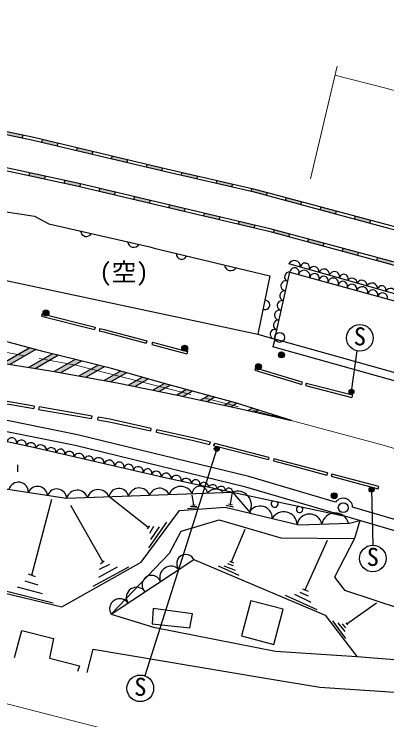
# Model space of a CAD drawing. Units: millimetres at full size, sheet at 1:1000; details may follow other scales. Extents: x 40000 to 680000, y 20000 to 380000.
# Drawn here: x 487830 to 525604, y 262359 to 333921 of the extents above; entities that cross this region are included whole.
import ezdxf
from ezdxf.enums import TextEntityAlignment as Align

# ---------------------------------------------------------------- set-up
doc = ezdxf.new("R2010")
doc.units = ezdxf.units.MM
doc.header["$LTSCALE"] = 1000
doc.linetypes.add('CHAIN', pattern=[18.5, 12, -1.5, 3.5, -1.5])
for name, color, linetype, lineweight in [('M-BGD', 7, 'Continuous', 25), ('M-BGD-EXST', 7, 'Continuous', 25), ('M-BMK', 2, 'CHAIN', 13), ('M-STR-HTXT', 7, 'Continuous', 13), ('M-STR-STRC', 7, 'Continuous', 25)]:
    doc.layers.add(name, color=color, linetype=linetype, lineweight=lineweight)
doc.layers.add('M-BMK-HTXT', color=7, linetype='Continuous')
doc.styles.add('ＭＳ ゴシック', font='')
doc.styles.get('ＭＳ ゴシック').set_extended_font_data('MS Gothic')

msp = doc.modelspace()

# ---------------------------------------------------------------- hatches: boundary and pattern name
at = {"layer": 'M-BGD'}
for points in [[(487169, 321989), (487061, 321705), (488646, 321371), (488754, 321655)], [(492298, 320844), (490727, 321215), (490619, 320932), (492190, 320561)], [(494262, 320379), (494154, 320097), (495725, 319725), (495833, 320008)], [(499367, 319173), (497796, 319544), (497688, 319261), (499259, 318890)], [(501331, 318708), (501223, 318426), (502794, 318054), (502902, 318337)], [(491023, 317504), (489441, 317845), (489333, 317561), (490915, 317220)], [(504869, 317882), (504761, 317599), (506335, 317237), (506443, 317520)], [(494581, 316730), (494267, 316804), (493001, 317077), (492893, 316794), (494201, 316512), (494473, 316447)], [(509985, 316704), (508411, 317067), (508303, 316784), (509877, 316421)], [(498115, 315892), (496544, 316264), (496436, 315982), (498007, 315609)], [(513508, 315839), (512100, 316218), (511953, 316252), (511845, 315969), (512027, 315927), (513400, 315557)], [(501648, 315054), (500078, 315426), (499970, 315143), (501540, 314771)], [(517002, 314898), (515449, 315316), (515342, 315034), (516895, 314616)], [(503611, 314588), (503503, 314305), (505074, 313933), (505182, 314216)], [(520496, 313957), (518943, 314375), (518836, 314093), (520389, 313675)], [(507145, 313750), (507037, 313467), (508607, 313095), (508715, 313378)], [(512249, 312540), (510678, 312912), (510570, 312629), (512141, 312257)], [(522438, 313434), (522330, 313152), (523883, 312734), (523991, 313016)], [(514206, 312060), (514099, 311778), (515652, 311361), (515760, 311643)], [(519254, 310703), (517701, 311121), (517594, 310839), (519147, 310422)], [(521196, 310182), (521088, 309900), (522642, 309482), (522749, 309764)], [(525823, 308938), (524691, 309242), (524583, 308961), (525743, 308649), (526134, 308537), (526242, 308819)], [(491359, 303618, 1), (490759, 303618, 0.41421), (491059, 303318, 0.41421)], [(505414, 300039, 1), (504814, 300039, 0.41421), (505114, 299739, 0.41421)], [(515221, 299363, 1), (514621, 299363, 0.41421), (514921, 299063, 0.41421)], [(512890, 298169, 1), (512290, 298169, 0.41421), (512590, 297869, 0.41421)], [(520570, 285085, 1), (519970, 285085, 0.41421), (520270, 284785, 0.41421)]]:
    msp.add_hatch(color=256, dxfattribs=at).paths.add_polyline_path(points)
at = {"layer": 'M-BGD-EXST'}
for points in [[(522271, 295645, 1), (521771, 295645, 0.41421), (522021, 295395, 0.41421)], [(508615, 289835, 1), (508115, 289835, 0.41421), (508365, 289585, 0.41421)], [(524306, 285699, 1), (523806, 285699, 0.41421), (524056, 285449, 0.41421)]]:
    msp.add_hatch(color=256, dxfattribs=at).paths.add_polyline_path(points)
at = {"layer": 'M-STR-STRC'}
for points in [[(490045, 299913), (489426, 300077), (486684, 298509), (487397, 298399)], [(492337, 299323), (491708, 299482), (489301, 298105), (490015, 297995)], [(494647, 298743), (494054, 298889), (494014, 298899), (491904, 297693), (492592, 297568)], [(496968, 298169), (496335, 298326), (494427, 297235), (495115, 297110)], [(499219, 297556), (498614, 297728), (496949, 296776), (497637, 296651)], [(501439, 296925), (500834, 297097), (499433, 296296), (500098, 296158)], [(503663, 296296), (503408, 296365), (503054, 296466), (501873, 295791), (502539, 295653)], [(505916, 295683), (505301, 295850), (504314, 295286), (504381, 295272), (504973, 295144)], [(508168, 295070), (507554, 295237), (506728, 294765), (507386, 294623)], [(510413, 294454), (510271, 294498), (509806, 294625), (509141, 294244), (509799, 294102)], [(512558, 293779), (511973, 293963), (511545, 293718), (512193, 293571)], [(514118, 293289), (513922, 293177), (514571, 293029), (514703, 293105)]]:
    msp.add_hatch(color=256, dxfattribs=at).paths.add_polyline_path(points)

# ---------------------------------------------------------------- linework, layer by layer
at = {"layer": 'M-BGD'}
for p, q in [((488646, 321371), (488754, 321655)), ((490619, 320932), (490727, 321215)), ((492190, 320561), (492298, 320844)), ((494154, 320097), (494262, 320379)), ((495725, 319725), (495833, 320008)), ((497688, 319261), (497796, 319544)), ((499259, 318890), (499367, 319173)), ((501223, 318426), (501331, 318708)), ((489333, 317561), (489441, 317845)), ((502794, 318054), (502902, 318337)), ((504761, 317599), (504869, 317882)), ((490915, 317220), (491023, 317504)), ((492893, 316794), (493001, 317077)), ((506335, 317237), (506443, 317520)), ((508303, 316784), (508411, 317067)), ((494473, 316447), (494581, 316730)), ((509877, 316421), (509985, 316704)), ((496436, 315982), (496544, 316264)), ((498007, 315609), (498115, 315892)), ((511845, 315969), (511953, 316252)), ((513400, 315557), (513508, 315839)), ((499970, 315143), (500078, 315426)), ((501540, 314771), (501648, 315054)), ((515342, 315034), (515449, 315316)), ((516895, 314616), (517002, 314898)), ((503503, 314305), (503611, 314588)), ((505074, 313933), (505182, 314216)), ((518836, 314093), (518943, 314375)), ((507037, 313467), (507145, 313750)), ((520389, 313675), (520496, 313957)), ((508607, 313095), (508715, 313378)), ((510570, 312629), (510678, 312912)), ((522330, 313152), (522438, 313434)), ((523883, 312734), (523991, 313016)), ((512141, 312257), (512249, 312540)), ((514099, 311778), (514206, 312060)), ((515652, 311361), (515760, 311643)), ((517594, 310839), (517701, 311121)), ((519147, 310422), (519254, 310703)), ((521088, 309900), (521196, 310182)), ((522642, 309482), (522749, 309764)), ((524583, 308961), (524691, 309242)), ((490667, 303520), (490606, 303278)), ((490667, 303520), (496027, 302170)), ((490606, 303278), (495966, 301927)), ((496027, 302170), (495966, 301927)), ((496531, 302043), (496433, 301810)), ((501288, 300799), (501225, 300557)), ((501855, 300650), (501791, 300408)), ((501855, 300650), (505398, 299720)), ((514253, 300952), (514043, 300180)), ((501791, 300408), (505335, 299478)), ((505398, 299720), (505335, 299478)), ((512294, 298064), (512221, 297825)), ((517026, 296621), (516963, 296379)), ((517429, 296517), (517366, 296275)), ((517366, 296275), (522041, 295062)), ((517429, 296517), (522104, 295304)), ((522104, 295304), (522041, 295062)), ((489856, 294173), (489813, 293927)), ((490352, 294087), (490309, 293840)), ((490309, 293840), (495679, 292904)), ((495751, 293145), (490352, 294087)), ((495679, 292904), (495751, 293145)), ((496310, 292794), (496353, 293040)), ((501677, 291659), (501731, 291903)), ((502242, 291534), (502296, 291778)), ((507619, 290284), (507740, 290504)), ((508034, 290178), (508156, 290395)), ((508034, 290178), (513601, 288745)), ((513654, 288954), (508156, 290395)), ((513654, 288954), (513601, 288745)), ((514162, 288821), (514109, 288614)), ((519579, 287401), (514162, 288821)), ((488200, 287522), (488200, 288218)), ((519579, 287401), (519522, 287187)), ((520021, 287285), (519963, 287069)), ((519963, 287069), (524728, 285793)), ((524792, 286035), (520021, 287285)), ((524728, 285793), (524791, 286035)), ((501424, 281876), (497431, 285002)), ((505827, 285132), (506001, 284148)), ((509742, 284217), (509965, 285462)), ((509965, 285462), (511820, 283302)), ((489609, 277023), (491651, 284753)), ((505831, 284127), (506172, 284168)), ((509316, 284143), (510048, 283971)), ((509556, 284263), (509928, 284171)), ((496833, 278375), (493588, 284084)), ((505395, 283786), (506534, 283883)), ((505680, 283981), (506355, 284030)), ((501540, 282021), (501307, 281731)), ((503288, 282398), (501439, 279803)), ((501956, 281983), (501559, 281246)), ((502542, 281920), (501641, 280654)), ((509859, 278369), (511243, 281683)), ((517334, 275531), (519573, 280590)), ((496578, 278193), (496970, 278473)), ((509643, 278451), (510076, 278287)), ((495849, 275918), (499469, 277886)), ((496422, 276833), (498309, 277891)), ((496478, 277628), (497514, 278149)), ((508500, 277994), (510610, 277033)), ((509092, 277994), (510223, 277531)), ((509461, 278216), (510029, 278011)), ((489257, 277155), (489961, 276890)), ((488923, 276464), (490233, 276039)), ((488128, 275837), (490679, 275175)), ((517043, 275651), (517625, 275411)), ((486670, 275510), (491802, 274221)), ((515281, 275005), (518492, 273548)), ((516241, 275098), (517911, 274295)), ((516776, 275319), (517643, 274950)), ((521537, 272097), (524542, 274244)), ((520078, 272393), (521401, 270597)), ((520645, 272186), (521330, 271324)), ((521065, 272097), (521407, 271678)), ((521460, 272192), (521614, 272003))]:
    msp.add_line(p, q, dxfattribs=at)
for points in [[(395077, 333810), (407413, 331617), (420385, 329153), (431827, 327097), (443627, 324901), (448644, 324019), (455625, 322070), (467229, 318933), (476607, 316376), (483704, 314395), (489889, 313442), (491339, 312648), (501569, 310325), (502014, 310177), (513752, 307400), (512543, 301467)], [(408762, 333625), (411452, 333174), (422882, 331035), (439047, 327941), (453827, 325064), (469483, 321782), (487764, 317899), (494201, 316512), (513657, 311897), (525743, 308649), (537244, 305365), (548929, 301700), (560478, 297695), (569135, 294441)], [(408812, 333921), (411504, 333470), (422938, 331329), (439104, 328235), (453886, 325358), (469545, 322076), (487827, 318193), (494267, 316804), (513731, 312188), (525823, 308938), (537330, 305653), (549023, 301985), (560580, 297978), (569242, 294721)], [(437493, 332223), (443340, 330978), (456762, 328386), (472373, 325112), (489813, 321431), (503287, 318246), (512100, 316218), (525991, 312477), (541988, 308387), (554246, 304780), (563891, 301766), (571086, 299552)], [(437430, 331929), (443280, 330684), (456702, 328092), (472311, 324818), (489747, 321138), (503219, 317954), (512027, 315927), (525915, 312187), (541908, 308098), (554159, 304493), (563803, 301480), (570979, 299272)], [(436544, 316812), (438861, 316045), (465765, 311199), (483515, 307657), (512543, 301467), (514253, 300952)], [(568037, 291566), (562853, 294270), (537631, 302385), (515666, 308593)], [(514266, 300999), (515782, 307747), (537072, 301923), (537311, 301637), (549277, 297788), (562583, 293379), (567695, 290670)], [(496531, 302043), (496969, 301932), (501288, 300799)], [(559853, 270127), (557420, 271058), (553002, 272710), (531136, 280147), (511315, 285964), (494012, 290174), (474722, 294039), (458161, 296731), (442543, 298665), (429602, 299876), (414432, 300890), (402582, 301132), (381904, 301304), (369192, 300691), (362694, 300241), (356405, 299732)], [(496433, 301810), (496907, 301690), (501225, 300557)], [(368168, 300620), (374087, 300437), (381958, 300398), (394224, 300631), (397515, 300090), (409084, 299382), (416781, 299062), (422323, 298369), (431369, 297374), (439970, 296545), (441570, 297497), (446441, 296760), (465479, 294134), (465875, 294593), (473696, 293136), (483356, 291387), (489784, 290024), (502960, 286958), (509965, 285462), (521225, 283055)], [(565573, 285112), (559793, 287265), (553098, 289429), (546663, 291542), (539680, 293722), (528379, 297009), (517165, 300162), (514253, 300952)], [(397515, 300090), (412495, 298375), (421370, 297233), (429697, 296257), (453985, 289132), (454545, 288821), (463821, 286226), (466710, 282323), (475016, 279182), (477548, 278706), (483511, 276976), (485788, 275471), (492648, 273825), (500708, 278350), (504586, 283601), (509218, 283918), (516682, 282153), (521826, 282321), (522853, 282578)], [(565288, 284365), (559531, 286509), (552850, 288668), (546419, 290780), (539449, 292956), (528159, 296239), (516952, 299390), (514043, 300180)], [(520410, 284441), (511600, 287027), (494252, 291248), (474993, 295188), (458315, 297820), (442780, 299744)], [(512221, 297825), (516680, 296453), (516963, 296379)], [(512294, 298064), (516748, 296693), (517026, 296621)], [(484348, 294844), (487505, 294329), (489813, 293927)], [(489856, 294173), (487546, 294576), (484388, 295091)], [(473696, 293136), (474149, 291541), (477269, 287429), (478733, 287027), (493151, 284845), (509965, 285462)], [(496310, 292794), (497471, 292592), (501677, 291659)], [(501731, 291903), (497520, 292837), (496353, 293040)], [(502242, 291534), (506016, 290697), (507619, 290284)], [(507740, 290504), (506075, 290940), (502296, 291778)], [(514109, 288614), (516312, 288047), (519522, 287187)], [(560245, 271155), (557810, 272087), (553372, 273746), (531468, 281195), (522137, 283934)], [(497674, 273069), (503592, 279254), (504762, 281500), (508601, 282646), (514855, 280822), (522324, 280763)], [(522853, 282578), (522324, 280763), (520299, 276827), (521311, 275517), (536056, 270638), (546393, 274958)], [(497674, 273069), (506037, 278629), (519341, 272974), (522563, 268772)], [(497674, 273069), (501953, 271760), (514314, 269337), (522563, 268772), (536168, 267693), (538627, 268323), (546289, 271340), (559597, 269457)], [(487884, 268670), (488610, 271413), (491814, 270596), (491411, 268628), (494454, 267844), (494255, 267271)], [(495230, 267153), (495842, 269530), (513088, 266636), (518796, 265660), (524888, 265270), (529312, 264977), (538123, 265707), (547357, 268957), (549391, 268323), (556425, 266927), (558508, 266605)]]:
    msp.add_lwpolyline(points, dxfattribs=at)
for points in [[(511827, 274446), (510887, 270882), (514132, 269988), (515107, 273575)], [(501904, 273656), (501824, 272086), (505631, 271685), (505906, 273106)]]:
    msp.add_lwpolyline(points, close=True, dxfattribs=at)
for centre, radius in [((491059, 303618), 300), ((514736, 301137), 500), ((505114, 300039), 300), ((514921, 299363), 300), ((512590, 298169), 300), ((520270, 285085), 300), ((521180, 283872), 500)]:
    msp.add_circle(centre, radius, dxfattribs=at)
for centre, radius, start, end in [((495147, 311948), 575, 183.39982, 331.00975), ((499948, 310913), 632, 187.07906, 327.33052), ((504806, 309583), 526, 173.77603, 339.60128), ((509783, 308553), 639, 185.75481, 327.6225), ((516222, 308324), 618, 354.25611, 154.17579), ((517298, 308212), 464, 334.76415, 173.66774), ((515707, 307283), 470, 80.77802, 253.8875), ((516243, 307737), 461, 330.67508, 178.7274), ((517214, 307358), 589, 344.46578, 164.9367), ((518194, 307787), 528, 353.91494, 154.51695), ((519232, 307504), 561, 352.22394, 156.20795), ((520291, 307293), 522, 343.4941, 164.93779), ((518267, 307121), 492, 338.67133, 170.73115), ((519191, 306866), 472, 338.62997, 170.77251), ((520168, 306619), 543, 337.34183, 172.06065), ((521232, 307101), 442, 334.05706, 174.37483), ((522073, 306621), 527, 1.33661, 147.09528), ((515364, 306375), 504, 65.07384, 269.59168), ((521136, 306358), 470, 335.82833, 173.57415), ((522061, 306017), 518, 345.96319, 163.43928), ((523074, 306425), 519, 352.15604, 156.27585), ((524094, 306077), 576, 357.14788, 151.28401), ((525083, 305957), 424, 340.8998, 167.53209), ((515277, 305358), 521, 80.68867, 253.97686), ((523108, 305711), 573, 347.82575, 161.57673), ((524167, 305439), 522, 346.2294, 163.17308), ((525165, 305128), 525, 350.24346, 159.15902), ((525976, 305543), 564, 357.616, 150.81589), ((513283, 304428), 457, 241.4963, 95.45837), ((515003, 304358), 515, 75.42618, 259.23934), ((514697, 303405), 494, 64.85838, 269.80714), ((514645, 302382), 532, 84.55938, 250.10615), ((514242, 301468), 470, 61.72557, 272.93996), ((487584, 290453), 510, 352.18285, 163.87442), ((488571, 290210), 512, 355.8455, 160.21176), ((489537, 289967), 500, 359.83504, 155.62074), ((490540, 289647), 596, 6.08581, 147.70904), ((491579, 289444), 520, 4.60865, 149.1862), ((492530, 289353), 452, 350.87014, 162.92471), ((493420, 289114), 474, 354.43207, 159.36278), ((494397, 288821), 563, 359.86357, 153.93128), ((495398, 288649), 470, 355.11479, 158.68006), ((496386, 288379), 569, 357.64783, 156.14702), ((497464, 288146), 550, 356.13961, 157.65524), ((498490, 288012), 487, 345.32471, 168.47014), ((499437, 287798), 485, 344.54865, 169.2462), ((500399, 287521), 516, 350.434, 163.36085), ((501348, 287376), 445, 341.40531, 172.38954), ((502238, 287052), 517, 354.85702, 150.50143), ((503238, 286867), 504, 351.3835, 164.06755), ((504247, 286606), 544, 355.84288, 160.04989), ((488271, 285455), 1006, 358.63757, 164.14908), ((505264, 286277), 556, 7.28975, 148.60302), ((506237, 286282), 426, 344.69914, 171.19363), ((507075, 285984), 467, 359.4252, 156.46757), ((490208, 285009), 1023, 7.1691, 155.61755), ((492155, 284777), 999, 3.92875, 158.85791), ((494225, 284525), 1120, 20.80366, 163.39666), ((496366, 284552), 1156, 22.91452, 161.28581), ((498437, 284798), 1027, 15.65355, 168.54677), ((500506, 284743), 1130, 21.30396, 162.89636), ((502559, 284782), 1067, 24.54567, 159.65465), ((504716, 284759), 1275, 25.64023, 158.56009), ((506657, 285262), 793, 7.72948, 176.47084), ((508251, 284710), 1043, 43.41191, 140.78841), ((507952, 285731), 479, 7.09414, 148.79863), ((508812, 285614), 423, 0.50201, 155.39075), ((509586, 285476), 380, 357.85013, 158.04263), ((510464, 284138), 1414, 330.69899, 110.62999), ((521180, 283872), 958, 3.74742, 143.53639), ((514233, 284262), 350, 114.46131, 41.41475), ((512754, 282799), 1240, 359.51908, 148.51379), ((515163, 282128), 1343, 2.86154, 150.53436), ((516762, 283702), 329, 102.17647, 53.69959), ((517762, 281954), 1280, 12.4047, 169.14949), ((520366, 281967), 1379, 14.67397, 169.0669), ((505218, 278214), 919, 26.88012, 220.35832), ((503729, 276793), 1142, 46.32569, 200.91274), ((501760, 276046), 964, 20.60796, 226.63047), ((500237, 274767), 1037, 33.88231, 213.35612), ((498529, 273623), 1019, 34.29648, 212.94195)]:
    msp.add_arc(centre, radius, start, end, dxfattribs=at)
at = {"layer": 'M-BGD-EXST'}
for p, q in [((522021, 295645), (522587, 299769)), ((508365, 289835), (501089, 266823)), ((524056, 285699), (524184, 280078))]:
    msp.add_line(p, q, dxfattribs=at)
for centre, radius in [((522869, 301089), 1350), ((522021, 295645), 250), ((508365, 289835), 250), ((524056, 285699), 250), ((524176, 278728), 1350), ((500617, 265558), 1350)]:
    msp.add_circle(centre, radius, dxfattribs=at)
at = {"layer": 'M-BMK'}
msp.add_lwpolyline([(67021, 282065), (73093, 282686), (83968, 283588), (98418, 284864), (116937, 286454), (136785, 288149), (195765, 293394), (256658, 298643), (319646, 304103), (346418, 306456), (380428, 308650), (392770, 308835), (411453, 308418), (421374, 307964), (428054, 307600), (443200, 306230), (458129, 304386), (472158, 302361), (494100, 298324), (516559, 292558), (525348, 290167), (534631, 287403), (546862, 283439), (562738, 277684)], dxfattribs=at)
at = {"layer": 'M-STR-HTXT'}
msp.add_line((520553, 328636), (517879, 317216), dxfattribs=at)
for points in [[(520339, 327723), (525506, 326396), (534939, 323830), (545021, 320827), (558224, 316549), (575222, 310387)], [(70751, 247264), (76320, 247834), (86953, 248716), (101454, 249996), (119924, 251582), (139824, 253282), (198818, 258527), (259672, 263773), (322689, 269235), (349078, 271555), (381817, 273667), (392641, 273829), (410262, 273436), (419624, 273007), (425526, 272686), (439477, 271424), (453483, 269694), (466490, 267817), (486573, 264121), (507612, 258720), (515758, 256504), (524240, 253978), (535500, 250329), (550253, 244981)]]:
    msp.add_lwpolyline(points, dxfattribs=at)
at = {"layer": 'M-STR-STRC'}
for p, q in [((489426, 300077), (486684, 298509)), ((490045, 299913), (487397, 298399)), ((491708, 299482), (489301, 298105)), ((492337, 299323), (490015, 297995)), ((494014, 298899), (491904, 297693)), ((494647, 298743), (492592, 297568)), ((496335, 298326), (494427, 297235)), ((496968, 298169), (495115, 297110)), ((498614, 297728), (496949, 296776)), ((499219, 297556), (497637, 296651)), ((500834, 297097), (499433, 296296)), ((501439, 296925), (500098, 296158)), ((503054, 296466), (501873, 295791)), ((503663, 296296), (502539, 295653)), ((505301, 295850), (504314, 295286)), ((505916, 295683), (504973, 295144)), ((507554, 295237), (506728, 294765)), ((508168, 295070), (507386, 294623)), ((509806, 294625), (509141, 294244)), ((510413, 294454), (509799, 294102)), ((511973, 293963), (511545, 293718)), ((512558, 293779), (512193, 293571)), ((514118, 293289), (513922, 293177)), ((514703, 293105), (514571, 293029))]:
    msp.add_line(p, q, dxfattribs=at)
for points in [[(515924, 292721), (510271, 294498), (503408, 296365), (497700, 297988), (494054, 298889), (490878, 299691), (487374, 300623), (482212, 301759), (477420, 302838), (472880, 303657), (468100, 304514), (461013, 305582), (454524, 306402), (444153, 307596), (439820, 308059), (430213, 308763)], [(454524, 306402), (458898, 305369), (462229, 304216), (464380, 303006), (464991, 302642), (468754, 301737), (476007, 300374), (479186, 299580), (485739, 298655), (491528, 297761), (498264, 296538), (504381, 295272), (510937, 293857), (515924, 292721)]]:
    msp.add_lwpolyline(points, dxfattribs=at)

# ---------------------------------------------------------------- texts
at = {"layer": 'M-BGD-EXST', "style": 'ＭＳ ゴシック'}
for p in [(522214, 299797), (523520, 277436), (499962, 264266)]:
    msp.add_text('S', height=1833, rotation=358.508, dxfattribs=at).set_placement(p, align=Align.BOTTOM_LEFT)
at = {"layer": 'M-BMK-HTXT', "style": 'ＭＳ ゴシック'}
msp.add_text('(空)', height=1833, dxfattribs=at).set_placement((496465, 306311), align=Align.BOTTOM_LEFT)

doc.saveas('drawing.dxf')
